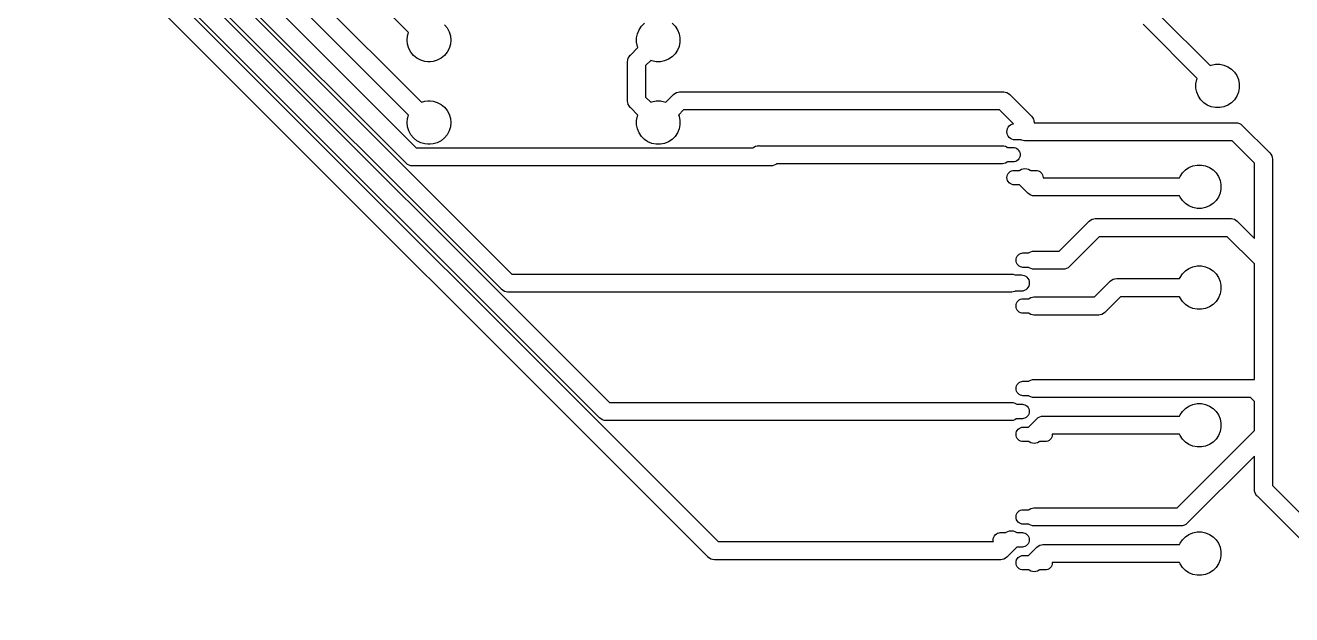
# Model space of a CAD drawing. Extents: x 54 to 197, y -172 to -74.
# Drawn here: x 53.8 to 124, y -171 to -138.4 of the extents above; entities that cross this region are included whole.
import ezdxf

# ---------------------------------------------------------------- set-up
doc = ezdxf.new("R2010")
doc.units = 0
doc.header["$MEASUREMENT"] = 0
doc.layers.add('BLACK', color=7, linetype='CONTINUOUS')

msp = doc.modelspace()

# ---------------------------------------------------------------- linework, layer by layer
at = {"layer": 'BLACK', "linetype": 'CONTINUOUS'}
for p, q in [((75.0733, -138.772), (60.3958, -124.095)), ((60.032, -126.889), (75.7804, -142.637)), ((75.0733, -143.344), (59.1958, -127.467)), ((55.872, -128.935), (86.203, -159.266)), ((57.6319, -128.998), (80.788, -152.154)), ((74.9171, -146), (57.9958, -129.079)), ((58.8319, -128.501), (75.4951, -145.164)), ((54.672, -129.432), (92.2179, -166.978)), ((85.6249, -160.102), (55.0358, -129.513)), ((80.21, -152.99), (56.7958, -129.576)), ((91.6399, -167.814), (53.8358, -130.01)), ((116.692, -137.829), (119.47, -140.606)), ((75.0174, -138.957), (75.0733, -138.772)), ((77.0526, -138.339), (77.2026, -138.522)), ((77.2026, -138.522), (77.314, -138.731)), ((77.314, -138.731), (77.3826, -138.957)), ((87.7, -139.074), (87.7461, -138.842)), ((87.7461, -138.842), (87.8366, -138.624)), ((87.8366, -138.624), (87.9679, -138.427)), ((87.9679, -138.427), (88.135, -138.26)), ((89.665, -138.26), (89.8321, -138.427)), ((89.8321, -138.427), (89.9634, -138.624)), ((89.9634, -138.624), (90.0539, -138.842)), ((90.0539, -138.842), (90.1, -139.074)), ((115.837, -138.391), (115.774, -138.315)), ((115.856, -138.407), (115.837, -138.391)), ((118.762, -141.314), (115.856, -138.407)), ((74.9942, -139.192), (75.0174, -138.957)), ((75.0174, -139.427), (74.9942, -139.192)), ((75.086, -139.653), (75.0174, -139.427)), ((77.3826, -139.427), (77.314, -139.653)), ((77.3826, -138.957), (77.4058, -139.192)), ((77.4058, -139.192), (77.3826, -139.427)), ((87.3638, -140.021), (87.7745, -139.61)), ((87.7, -139.31), (87.7, -139.074)), ((87.7461, -139.542), (87.7, -139.31)), ((87.7745, -139.61), (87.7461, -139.542)), ((90.0539, -139.542), (89.9634, -139.76)), ((90.1, -139.31), (90.0539, -139.542)), ((90.1, -139.074), (90.1, -139.31)), ((75.1974, -139.862), (75.086, -139.653)), ((75.3474, -140.045), (75.1974, -139.862)), ((75.5301, -140.195), (75.3474, -140.045)), ((75.7386, -140.306), (75.5301, -140.195)), ((75.9648, -140.375), (75.7386, -140.306)), ((76.6614, -140.306), (76.4352, -140.375)), ((76.8699, -140.195), (76.6614, -140.306)), ((77.0526, -140.045), (76.8699, -140.195)), ((77.2026, -139.862), (77.0526, -140.045)), ((77.314, -139.653), (77.2026, -139.862)), ((87.1976, -140.392), (87.2072, -140.294)), ((87.2072, -140.294), (87.2189, -140.255)), ((87.2189, -140.255), (87.2358, -140.2)), ((87.2358, -140.2), (87.2823, -140.113)), ((87.2823, -140.113), (87.3447, -140.037)), ((87.3447, -140.037), (87.3638, -140.021)), ((89.4684, -140.255), (89.25, -140.346)), ((89.665, -140.124), (89.4684, -140.255)), ((89.8321, -139.957), (89.665, -140.124)), ((89.9634, -139.76), (89.8321, -139.957)), ((76.141, -140.392), (75.9648, -140.375)), ((76.2589, -140.392), (76.141, -140.392)), ((76.4352, -140.375), (76.2589, -140.392)), ((87.2, -140.417), (87.1976, -140.392)), ((87.2, -142.539), (87.2, -140.417)), ((88.4816, -140.318), (88.2, -140.599)), ((88.2, -140.599), (88.2, -142.357)), ((88.55, -140.346), (88.4816, -140.318)), ((88.7818, -140.392), (88.55, -140.346)), ((89.0182, -140.392), (88.7818, -140.392)), ((89.25, -140.346), (89.0182, -140.392)), ((119.47, -140.606), (119.538, -140.578)), ((119.538, -140.578), (119.77, -140.532)), ((119.77, -140.532), (120.006, -140.532)), ((120.006, -140.532), (120.238, -140.578)), ((120.238, -140.578), (120.456, -140.669)), ((120.456, -140.669), (120.653, -140.8)), ((120.653, -140.8), (120.82, -140.967)), ((120.82, -140.967), (120.951, -141.164)), ((118.688, -141.614), (118.734, -141.382)), ((118.688, -141.85), (118.688, -141.614)), ((118.734, -141.382), (118.762, -141.314)), ((120.951, -141.164), (121.042, -141.382)), ((121.042, -141.382), (121.088, -141.614)), ((121.088, -141.614), (121.088, -141.85)), ((88.2, -142.357), (88.4816, -142.638)), ((89.3184, -142.638), (89.7291, -142.228)), ((89.7291, -142.228), (89.7447, -142.209)), ((89.7447, -142.209), (89.8209, -142.146)), ((89.8209, -142.146), (89.9077, -142.1)), ((89.9077, -142.1), (90.002, -142.071)), ((90.002, -142.071), (90.0754, -142.064)), ((90.0754, -142.064), (90.1, -142.062)), ((90.1, -142.062), (90.1246, -142.064)), ((90.1246, -142.064), (107.995, -142.064)), ((107.995, -142.064), (108.02, -142.062)), ((108.02, -142.062), (108.045, -142.064)), ((108.045, -142.064), (108.118, -142.071)), ((108.118, -142.071), (108.212, -142.1)), ((108.212, -142.1), (108.299, -142.146)), ((108.299, -142.146), (108.375, -142.209)), ((108.375, -142.209), (108.391, -142.228)), ((108.391, -142.228), (109.556, -143.393)), ((118.734, -142.082), (118.688, -141.85)), ((118.825, -142.3), (118.734, -142.082)), ((118.956, -142.497), (118.825, -142.3)), ((120.951, -142.3), (120.82, -142.497)), ((121.042, -142.082), (120.951, -142.3)), ((121.088, -141.85), (121.042, -142.082)), ((75.7804, -142.637), (75.9648, -142.581)), ((75.9648, -142.581), (76.141, -142.564)), ((76.141, -142.564), (76.2589, -142.564)), ((76.2589, -142.564), (76.4352, -142.581)), ((76.4352, -142.581), (76.6614, -142.65)), ((76.6614, -142.65), (76.8699, -142.761)), ((76.8699, -142.761), (77.0526, -142.911)), ((77.0526, -142.911), (77.2026, -143.094)), ((77.2026, -143.094), (77.314, -143.303)), ((87.1976, -142.564), (87.2, -142.539)), ((87.2072, -142.662), (87.1976, -142.564)), ((87.2292, -142.734), (87.2072, -142.662)), ((87.2358, -142.756), (87.2292, -142.734)), ((87.2823, -142.843), (87.2358, -142.756)), ((87.3447, -142.919), (87.2823, -142.843)), ((87.3638, -142.935), (87.3447, -142.919)), ((87.7745, -143.346), (87.3638, -142.935)), ((88.4816, -142.638), (88.55, -142.61)), ((88.55, -142.61), (88.7818, -142.564)), ((88.7818, -142.564), (89.0182, -142.564)), ((89.0182, -142.564), (89.25, -142.61)), ((89.25, -142.61), (89.3184, -142.638)), ((90.3071, -143.064), (90.0255, -143.346)), ((107.813, -143.064), (90.3071, -143.064)), ((108.578, -143.83), (107.813, -143.064)), ((119.123, -142.664), (118.956, -142.497)), ((119.32, -142.795), (119.123, -142.664)), ((119.538, -142.886), (119.32, -142.795)), ((119.77, -142.932), (119.538, -142.886)), ((120.006, -142.932), (119.77, -142.932)), ((120.238, -142.886), (120.006, -142.932)), ((120.456, -142.795), (120.238, -142.886)), ((120.653, -142.664), (120.456, -142.795)), ((120.82, -142.497), (120.653, -142.664)), ((74.9942, -143.764), (75.0174, -143.529)), ((75.0174, -143.999), (74.9942, -143.764)), ((75.0174, -143.529), (75.0733, -143.344)), ((77.314, -143.303), (77.3826, -143.529)), ((77.3826, -143.529), (77.4058, -143.764)), ((77.4058, -143.764), (77.3826, -143.999)), ((87.7, -143.646), (87.7461, -143.414)), ((87.7, -143.882), (87.7, -143.646)), ((87.7461, -143.414), (87.7745, -143.346)), ((90.0255, -143.346), (90.0539, -143.414)), ((90.0539, -143.414), (90.1, -143.646)), ((90.1, -143.646), (90.1, -143.882)), ((109.556, -143.393), (109.575, -143.409)), ((109.575, -143.409), (109.638, -143.485)), ((109.638, -143.485), (109.684, -143.572)), ((109.684, -143.572), (109.707, -143.646)), ((109.707, -143.646), (109.713, -143.666)), ((109.713, -143.666), (109.722, -143.764)), ((109.722, -143.764), (109.722, -143.772)), ((109.722, -143.772), (120.879, -143.772)), ((120.879, -143.772), (120.904, -143.77)), ((120.904, -143.77), (120.929, -143.772)), ((120.929, -143.772), (121.002, -143.779)), ((121.002, -143.779), (121.096, -143.808)), ((121.096, -143.808), (121.183, -143.854)), ((75.086, -144.225), (75.0174, -143.999)), ((75.1974, -144.434), (75.086, -144.225)), ((75.3474, -144.617), (75.1974, -144.434)), ((77.2026, -144.434), (77.0526, -144.617)), ((77.314, -144.225), (77.2026, -144.434)), ((77.3826, -143.999), (77.314, -144.225)), ((87.7461, -144.114), (87.7, -143.882)), ((87.8366, -144.332), (87.7461, -144.114)), ((87.9679, -144.529), (87.8366, -144.332)), ((89.9634, -144.332), (89.8321, -144.529)), ((90.0539, -144.114), (89.9634, -144.332)), ((90.1, -143.882), (90.0539, -144.114)), ((108.218, -144.272), (108.227, -144.184)), ((108.227, -144.36), (108.218, -144.272)), ((108.227, -144.184), (108.252, -144.099)), ((108.252, -144.445), (108.227, -144.36)), ((108.252, -144.099), (108.294, -144.021)), ((108.294, -144.523), (108.252, -144.445)), ((108.294, -144.021), (108.35, -143.952)), ((108.35, -144.592), (108.294, -144.523)), ((108.35, -143.952), (108.419, -143.896)), ((108.419, -143.896), (108.497, -143.854)), ((108.497, -143.854), (108.578, -143.83)), ((121.183, -143.854), (121.259, -143.917)), ((121.259, -143.917), (121.275, -143.936)), ((121.275, -143.936), (122.764, -145.425)), ((75.5301, -144.767), (75.3474, -144.617)), ((75.4951, -145.164), (94.1504, -145.164)), ((75.7386, -144.878), (75.5301, -144.767)), ((75.9648, -144.947), (75.7386, -144.878)), ((76.141, -144.964), (75.9648, -144.947)), ((76.2589, -144.964), (76.141, -144.964)), ((76.4352, -144.947), (76.2589, -144.964)), ((76.6614, -144.878), (76.4352, -144.947)), ((76.8699, -144.767), (76.6614, -144.878)), ((77.0526, -144.617), (76.8699, -144.767)), ((88.135, -144.696), (87.9679, -144.529)), ((88.3316, -144.827), (88.135, -144.696)), ((88.55, -144.918), (88.3316, -144.827)), ((88.7818, -144.964), (88.55, -144.918)), ((89.0182, -144.964), (88.7818, -144.964)), ((89.25, -144.918), (89.0182, -144.964)), ((89.4684, -144.827), (89.25, -144.918)), ((89.665, -144.696), (89.4684, -144.827)), ((89.8321, -144.529), (89.665, -144.696)), ((94.1504, -145.164), (94.1989, -145.124)), ((94.1989, -145.124), (94.2857, -145.078)), ((94.2857, -145.078), (94.38, -145.049)), ((94.38, -145.049), (94.4534, -145.042)), ((94.4534, -145.042), (94.4535, -145.042)), ((94.4535, -145.042), (94.478, -145.04)), ((94.478, -145.04), (94.5026, -145.042)), ((94.5026, -145.042), (107.975, -145.042)), ((107.975, -145.042), (108.048, -145.049)), ((108.048, -145.049), (108.142, -145.078)), ((108.142, -145.078), (108.229, -145.124)), ((108.229, -145.124), (108.251, -145.142)), ((108.251, -145.142), (108.57, -145.142)), ((108.419, -144.648), (108.35, -144.592)), ((108.497, -144.69), (108.419, -144.648)), ((108.582, -144.715), (108.497, -144.69)), ((108.57, -145.142), (108.628, -145.148)), ((108.648, -144.722), (108.582, -144.715)), ((108.628, -145.148), (108.704, -145.171)), ((109.001, -144.722), (108.648, -144.722)), ((108.704, -145.171), (108.773, -145.208)), ((108.773, -145.208), (108.834, -145.258)), ((109.028, -144.736), (109.001, -144.722)), ((109.122, -144.765), (109.028, -144.736)), ((109.195, -144.772), (109.122, -144.765)), ((109.22, -144.774), (109.195, -144.772)), ((109.245, -144.772), (109.22, -144.774)), ((120.697, -144.772), (109.245, -144.772)), ((121.928, -146.003), (120.697, -144.772)), ((108.704, -145.913), (108.628, -145.936)), ((108.773, -145.876), (108.704, -145.913)), ((108.834, -145.826), (108.773, -145.876)), ((108.834, -145.258), (108.884, -145.319)), ((108.884, -145.765), (108.834, -145.826)), ((108.884, -145.319), (108.921, -145.388)), ((108.921, -145.696), (108.884, -145.765)), ((108.921, -145.388), (108.944, -145.464)), ((108.944, -145.62), (108.921, -145.696)), ((108.944, -145.464), (108.952, -145.542)), ((108.952, -145.542), (108.944, -145.62)), ((122.764, -145.425), (122.783, -145.441)), ((122.783, -145.441), (122.846, -145.517)), ((122.846, -145.517), (122.892, -145.604)), ((122.892, -145.604), (122.921, -145.698)), ((122.921, -145.698), (122.928, -145.771)), ((122.928, -145.771), (122.928, -145.771)), ((122.928, -145.771), (122.93, -145.796)), ((122.93, -145.796), (122.928, -145.821)), ((122.928, -145.821), (122.928, -151.359)), ((74.9327, -146.019), (74.9171, -146)), ((75.0089, -146.082), (74.9327, -146.019)), ((75.0957, -146.128), (75.0089, -146.082)), ((75.1718, -146.151), (75.0957, -146.128)), ((75.19, -146.157), (75.1718, -146.151)), ((75.288, -146.166), (75.19, -146.157)), ((75.3126, -146.164), (75.288, -146.166)), ((94.3314, -146.164), (75.3126, -146.164)), ((94.356, -146.166), (94.3314, -146.164)), ((94.3806, -146.164), (94.356, -146.166)), ((95.1526, -146.164), (94.3806, -146.164)), ((95.226, -146.157), (95.1526, -146.164)), ((95.3203, -146.128), (95.226, -146.157)), ((95.4071, -146.082), (95.3203, -146.128)), ((95.4556, -146.042), (95.4071, -146.082)), ((107.975, -146.042), (95.4556, -146.042)), ((108.048, -146.035), (107.975, -146.042)), ((108.142, -146.006), (108.048, -146.035)), ((108.229, -145.96), (108.142, -146.006)), ((108.251, -145.942), (108.229, -145.96)), ((108.249, -146.658), (108.286, -146.589)), ((108.57, -145.942), (108.251, -145.942)), ((108.286, -146.589), (108.336, -146.528)), ((108.336, -146.528), (108.397, -146.478)), ((108.397, -146.478), (108.466, -146.441)), ((108.466, -146.441), (108.542, -146.418)), ((108.542, -146.418), (108.6, -146.412)), ((108.628, -145.936), (108.57, -145.942)), ((108.6, -146.412), (108.919, -146.412)), ((108.919, -146.412), (108.941, -146.394)), ((108.941, -146.394), (109.028, -146.348)), ((109.028, -146.348), (109.122, -146.319)), ((109.122, -146.319), (109.22, -146.31)), ((109.22, -146.31), (109.318, -146.319)), ((109.318, -146.319), (109.412, -146.348)), ((109.412, -146.348), (109.499, -146.394)), ((109.499, -146.394), (109.521, -146.412)), ((109.521, -146.412), (109.84, -146.412)), ((109.84, -146.412), (109.898, -146.418)), ((109.898, -146.418), (109.974, -146.441)), ((109.974, -146.441), (110.043, -146.478)), ((110.043, -146.478), (110.104, -146.528)), ((110.104, -146.528), (110.154, -146.589)), ((110.154, -146.589), (110.191, -146.658)), ((117.809, -146.752), (117.94, -146.555)), ((117.94, -146.555), (118.107, -146.388)), ((118.107, -146.388), (118.304, -146.257)), ((118.304, -146.257), (118.522, -146.166)), ((118.522, -146.166), (118.754, -146.12)), ((118.754, -146.12), (118.99, -146.12)), ((118.99, -146.12), (119.222, -146.166)), ((119.222, -146.166), (119.44, -146.257)), ((119.44, -146.257), (119.637, -146.388)), ((119.637, -146.388), (119.804, -146.555)), ((119.804, -146.555), (119.935, -146.752)), ((121.928, -150.177), (121.928, -146.003)), ((108.218, -146.812), (108.226, -146.734)), ((108.226, -146.89), (108.218, -146.812)), ((108.226, -146.734), (108.249, -146.658)), ((108.249, -146.966), (108.226, -146.89)), ((108.286, -147.035), (108.249, -146.966)), ((108.336, -147.096), (108.286, -147.035)), ((108.397, -147.146), (108.336, -147.096)), ((108.466, -147.183), (108.397, -147.146)), ((108.542, -147.206), (108.466, -147.183)), ((108.6, -147.212), (108.542, -147.206)), ((108.913, -147.212), (108.6, -147.212)), ((109.357, -147.656), (108.913, -147.212)), ((110.191, -146.658), (110.214, -146.734)), ((110.214, -146.734), (110.222, -146.812)), ((110.222, -146.812), (110.221, -146.82)), ((110.221, -146.82), (117.78, -146.82)), ((117.78, -146.82), (117.809, -146.752)), ((119.935, -146.752), (120.026, -146.97)), ((120.026, -146.97), (120.072, -147.202)), ((120.072, -147.202), (120.072, -147.438)), ((109.373, -147.675), (109.357, -147.656)), ((109.449, -147.738), (109.373, -147.675)), ((109.536, -147.784), (109.449, -147.738)), ((109.63, -147.813), (109.536, -147.784)), ((109.703, -147.82), (109.63, -147.813)), ((109.728, -147.822), (109.703, -147.82)), ((109.703, -147.82), (109.703, -147.82)), ((109.753, -147.82), (109.728, -147.822)), ((117.78, -147.82), (109.753, -147.82)), ((117.809, -147.888), (117.78, -147.82)), ((117.94, -148.085), (117.809, -147.888)), ((119.935, -147.888), (119.804, -148.085)), ((120.026, -147.67), (119.935, -147.888)), ((120.072, -147.438), (120.026, -147.67)), ((118.107, -148.252), (117.94, -148.085)), ((118.304, -148.383), (118.107, -148.252)), ((118.522, -148.474), (118.304, -148.383)), ((118.754, -148.52), (118.522, -148.474)), ((118.99, -148.52), (118.754, -148.52)), ((119.222, -148.474), (118.99, -148.52)), ((119.44, -148.383), (119.222, -148.474)), ((119.637, -148.252), (119.44, -148.383)), ((119.804, -148.085), (119.637, -148.252)), ((111.121, -150.884), (112.757, -149.248)), ((112.757, -149.248), (112.773, -149.229)), ((112.773, -149.229), (112.849, -149.166)), ((112.849, -149.166), (112.936, -149.12)), ((112.936, -149.12), (113.03, -149.091)), ((113.03, -149.091), (113.103, -149.084)), ((113.103, -149.084), (113.128, -149.082)), ((113.103, -149.084), (113.103, -149.084)), ((113.128, -149.082), (113.153, -149.084)), ((113.153, -149.084), (120.603, -149.084)), ((120.603, -149.084), (120.628, -149.082)), ((120.628, -149.082), (120.653, -149.084)), ((120.653, -149.084), (120.726, -149.091)), ((120.726, -149.091), (120.82, -149.12)), ((120.82, -149.12), (120.907, -149.166)), ((120.907, -149.166), (120.983, -149.229)), ((120.983, -149.229), (120.999, -149.248)), ((120.999, -149.248), (121.928, -150.177)), ((113.335, -150.084), (111.699, -151.72)), ((120.421, -150.084), (113.335, -150.084)), ((121.928, -151.591), (120.421, -150.084)), ((108.726, -151.384), (108.734, -151.306)), ((108.734, -151.462), (108.726, -151.384)), ((108.734, -151.306), (108.757, -151.23)), ((108.757, -151.538), (108.734, -151.462)), ((108.757, -151.23), (108.794, -151.161)), ((108.794, -151.607), (108.757, -151.538)), ((108.794, -151.161), (108.844, -151.1)), ((108.844, -151.1), (108.905, -151.05)), ((108.905, -151.05), (108.974, -151.013)), ((108.974, -151.013), (109.05, -150.99)), ((109.05, -150.99), (109.108, -150.984)), ((109.108, -150.984), (109.427, -150.984)), ((109.427, -150.984), (109.449, -150.966)), ((109.449, -150.966), (109.536, -150.92)), ((109.536, -150.92), (109.63, -150.891)), ((109.63, -150.891), (109.703, -150.884)), ((109.703, -150.884), (111.121, -150.884)), ((122.928, -151.359), (122.93, -151.384)), ((122.93, -151.384), (122.928, -151.409)), ((122.928, -151.409), (122.928, -158.979)), ((80.788, -152.154), (108.483, -152.154)), ((108.483, -152.154), (108.556, -152.161)), ((108.556, -152.161), (108.65, -152.19)), ((108.65, -152.19), (108.677, -152.204)), ((108.677, -152.204), (109.03, -152.204)), ((108.844, -151.668), (108.794, -151.607)), ((108.905, -151.718), (108.844, -151.668)), ((108.974, -151.755), (108.905, -151.718)), ((109.05, -151.778), (108.974, -151.755)), ((109.03, -152.204), (109.096, -152.211)), ((109.108, -151.784), (109.05, -151.778)), ((109.096, -152.211), (109.181, -152.236)), ((109.427, -151.784), (109.108, -151.784)), ((109.181, -152.236), (109.259, -152.278)), ((109.449, -151.802), (109.427, -151.784)), ((109.536, -151.848), (109.449, -151.802)), ((109.63, -151.877), (109.536, -151.848)), ((109.703, -151.884), (109.63, -151.877)), ((111.303, -151.884), (109.703, -151.884)), ((111.328, -151.886), (111.303, -151.884)), ((111.353, -151.884), (111.328, -151.886)), ((111.426, -151.877), (111.353, -151.884)), ((111.52, -151.848), (111.426, -151.877)), ((111.607, -151.802), (111.52, -151.848)), ((111.683, -151.739), (111.607, -151.802)), ((111.699, -151.72), (111.683, -151.739)), ((117.809, -152.34), (117.94, -152.143)), ((117.94, -152.143), (118.107, -151.976)), ((118.107, -151.976), (118.304, -151.845)), ((118.304, -151.845), (118.522, -151.754)), ((118.522, -151.754), (118.754, -151.708)), ((118.754, -151.708), (118.99, -151.708)), ((118.99, -151.708), (119.222, -151.754)), ((119.222, -151.754), (119.44, -151.845)), ((119.44, -151.845), (119.637, -151.976)), ((119.637, -151.976), (119.804, -152.143)), ((119.804, -152.143), (119.935, -152.34)), ((121.928, -157.994), (121.928, -151.591)), ((109.259, -152.278), (109.328, -152.334)), ((109.328, -152.334), (109.384, -152.403)), ((109.384, -152.905), (109.328, -152.974)), ((109.384, -152.403), (109.426, -152.481)), ((109.426, -152.827), (109.384, -152.905)), ((109.426, -152.481), (109.451, -152.566)), ((109.451, -152.742), (109.426, -152.827)), ((109.451, -152.566), (109.46, -152.654)), ((109.46, -152.654), (109.451, -152.742)), ((113.077, -153.424), (113.929, -152.572)), ((113.929, -152.572), (113.945, -152.553)), ((113.945, -152.553), (114.021, -152.49)), ((114.021, -152.49), (114.108, -152.444)), ((114.108, -152.444), (114.173, -152.424)), ((114.173, -152.424), (114.202, -152.415)), ((114.202, -152.415), (114.3, -152.406)), ((114.3, -152.406), (114.325, -152.408)), ((114.325, -152.408), (117.78, -152.408)), ((117.78, -152.408), (117.809, -152.34)), ((119.935, -152.34), (120.026, -152.558)), ((120.026, -152.558), (120.072, -152.79)), ((120.072, -152.79), (120.072, -153.026)), ((80.2257, -153.009), (80.21, -152.99)), ((80.3018, -153.072), (80.2257, -153.009)), ((80.3887, -153.118), (80.3018, -153.072)), ((80.4829, -153.147), (80.3887, -153.118)), ((80.5564, -153.154), (80.4829, -153.147)), ((80.5809, -153.156), (80.5564, -153.154)), ((80.5564, -153.154), (80.5564, -153.154)), ((80.6055, -153.154), (80.5809, -153.156)), ((108.483, -153.154), (80.6055, -153.154)), ((108.556, -153.147), (108.483, -153.154)), ((108.65, -153.118), (108.556, -153.147)), ((108.677, -153.104), (108.65, -153.118)), ((109.03, -153.104), (108.677, -153.104)), ((108.794, -153.701), (108.844, -153.64)), ((108.844, -153.64), (108.905, -153.59)), ((108.905, -153.59), (108.974, -153.553)), ((108.974, -153.553), (109.05, -153.53)), ((109.096, -153.097), (109.03, -153.104)), ((109.05, -153.53), (109.108, -153.524)), ((109.181, -153.072), (109.096, -153.097)), ((109.108, -153.524), (109.427, -153.524)), ((109.259, -153.03), (109.181, -153.072)), ((109.328, -152.974), (109.259, -153.03)), ((109.427, -153.524), (109.449, -153.506)), ((109.449, -153.506), (109.536, -153.46)), ((109.536, -153.46), (109.63, -153.431)), ((109.63, -153.431), (109.703, -153.424)), ((109.703, -153.424), (113.077, -153.424)), ((114.507, -153.408), (113.655, -154.26)), ((117.78, -153.408), (114.507, -153.408)), ((117.809, -153.476), (117.78, -153.408)), ((117.94, -153.673), (117.809, -153.476)), ((119.935, -153.476), (119.804, -153.673)), ((120.026, -153.258), (119.935, -153.476)), ((120.072, -153.026), (120.026, -153.258)), ((108.726, -153.924), (108.734, -153.846)), ((108.734, -154.002), (108.726, -153.924)), ((108.734, -153.846), (108.757, -153.77)), ((108.757, -154.078), (108.734, -154.002)), ((108.757, -153.77), (108.794, -153.701)), ((108.794, -154.147), (108.757, -154.078)), ((108.844, -154.208), (108.794, -154.147)), ((108.905, -154.258), (108.844, -154.208)), ((108.974, -154.295), (108.905, -154.258)), ((109.05, -154.318), (108.974, -154.295)), ((109.108, -154.324), (109.05, -154.318)), ((109.427, -154.324), (109.108, -154.324)), ((109.449, -154.342), (109.427, -154.324)), ((109.536, -154.388), (109.449, -154.342)), ((113.563, -154.342), (113.476, -154.388)), ((113.639, -154.279), (113.563, -154.342)), ((113.655, -154.26), (113.639, -154.279)), ((118.107, -153.84), (117.94, -153.673)), ((118.304, -153.971), (118.107, -153.84)), ((118.522, -154.062), (118.304, -153.971)), ((118.754, -154.108), (118.522, -154.062)), ((118.99, -154.108), (118.754, -154.108)), ((119.222, -154.062), (118.99, -154.108)), ((119.44, -153.971), (119.222, -154.062)), ((119.637, -153.84), (119.44, -153.971)), ((119.804, -153.673), (119.637, -153.84)), ((109.63, -154.417), (109.536, -154.388)), ((109.703, -154.424), (109.63, -154.417)), ((113.259, -154.424), (109.703, -154.424)), ((113.284, -154.426), (113.259, -154.424)), ((113.309, -154.424), (113.284, -154.426)), ((113.382, -154.417), (113.309, -154.424)), ((113.476, -154.388), (113.382, -154.417)), ((108.726, -158.496), (108.734, -158.418)), ((108.734, -158.574), (108.726, -158.496)), ((108.734, -158.418), (108.757, -158.342)), ((108.757, -158.342), (108.794, -158.273)), ((108.794, -158.273), (108.844, -158.212)), ((108.844, -158.212), (108.905, -158.162)), ((108.905, -158.162), (108.974, -158.125)), ((108.974, -158.125), (109.05, -158.102)), ((109.05, -158.102), (109.108, -158.096)), ((109.108, -158.096), (109.427, -158.096)), ((109.427, -158.096), (109.449, -158.078)), ((109.449, -158.078), (109.536, -158.032)), ((109.536, -158.032), (109.63, -158.003)), ((109.63, -158.003), (109.703, -157.996)), ((109.703, -157.996), (121.895, -157.996)), ((121.895, -157.996), (121.92, -157.994)), ((121.92, -157.994), (121.928, -157.994)), ((108.757, -158.65), (108.734, -158.574)), ((108.794, -158.719), (108.757, -158.65)), ((108.844, -158.78), (108.794, -158.719)), ((108.905, -158.83), (108.844, -158.78)), ((108.974, -158.867), (108.905, -158.83)), ((109.05, -158.89), (108.974, -158.867)), ((109.108, -158.896), (109.05, -158.89)), ((109.427, -158.896), (109.108, -158.896)), ((109.449, -158.914), (109.427, -158.896)), ((109.536, -158.96), (109.449, -158.914)), ((109.63, -158.989), (109.536, -158.96)), ((109.703, -158.996), (109.63, -158.989)), ((121.713, -158.996), (109.703, -158.996)), ((121.928, -159.211), (121.713, -158.996)), ((121.928, -160.829), (121.928, -159.211)), ((122.928, -158.979), (122.93, -159.004)), ((122.93, -159.004), (122.928, -159.029)), ((122.928, -159.029), (122.928, -161.011)), ((86.203, -159.266), (108.483, -159.266)), ((108.483, -159.266), (108.556, -159.273)), ((108.556, -159.273), (108.65, -159.302)), ((108.65, -159.302), (108.737, -159.348)), ((108.737, -159.348), (108.759, -159.366)), ((108.759, -159.366), (109.078, -159.366)), ((109.078, -159.366), (109.136, -159.372)), ((109.136, -159.372), (109.212, -159.395)), ((109.212, -159.395), (109.281, -159.432)), ((109.281, -159.432), (109.342, -159.482)), ((109.342, -159.482), (109.392, -159.543)), ((109.392, -159.543), (109.429, -159.612)), ((109.429, -159.92), (109.392, -159.989)), ((109.429, -159.612), (109.452, -159.688)), ((109.452, -159.844), (109.429, -159.92)), ((109.452, -159.688), (109.46, -159.766)), ((109.46, -159.766), (109.452, -159.844)), ((117.78, -160.028), (117.809, -159.96)), ((117.809, -159.96), (117.94, -159.763)), ((117.94, -159.763), (118.107, -159.596)), ((118.107, -159.596), (118.304, -159.465)), ((118.304, -159.465), (118.522, -159.374)), ((118.522, -159.374), (118.754, -159.328)), ((118.754, -159.328), (118.99, -159.328)), ((118.99, -159.328), (119.222, -159.374)), ((119.222, -159.374), (119.44, -159.465)), ((119.44, -159.465), (119.637, -159.596)), ((119.637, -159.596), (119.804, -159.763)), ((119.804, -159.763), (119.935, -159.96)), ((119.935, -159.96), (120.026, -160.178)), ((85.6406, -160.121), (85.6249, -160.102)), ((85.7167, -160.184), (85.6406, -160.121)), ((85.8036, -160.23), (85.7167, -160.184)), ((85.8978, -160.259), (85.8036, -160.23)), ((85.9713, -160.266), (85.8978, -160.259)), ((85.9959, -160.268), (85.9713, -160.266)), ((85.9713, -160.266), (85.9713, -160.266)), ((86.0204, -160.266), (85.9959, -160.268)), ((108.483, -160.266), (86.0204, -160.266)), ((108.556, -160.259), (108.483, -160.266)), ((108.65, -160.23), (108.556, -160.259)), ((108.737, -160.184), (108.65, -160.23)), ((108.759, -160.166), (108.737, -160.184)), ((109.078, -160.166), (108.759, -160.166)), ((108.974, -160.665), (109.05, -160.642)), ((109.05, -160.642), (109.108, -160.636)), ((109.136, -160.16), (109.078, -160.166)), ((109.108, -160.636), (109.421, -160.636)), ((109.212, -160.137), (109.136, -160.16)), ((109.281, -160.1), (109.212, -160.137)), ((109.342, -160.05), (109.281, -160.1)), ((109.392, -159.989), (109.342, -160.05)), ((109.421, -160.636), (109.865, -160.192)), ((109.865, -160.192), (109.881, -160.173)), ((109.881, -160.173), (109.957, -160.11)), ((109.957, -160.11), (110.044, -160.064)), ((110.044, -160.064), (110.138, -160.035)), ((110.138, -160.035), (110.211, -160.028)), ((110.211, -160.028), (110.236, -160.026)), ((110.211, -160.028), (110.211, -160.028)), ((110.236, -160.026), (110.261, -160.028)), ((110.261, -160.028), (117.78, -160.028)), ((120.026, -160.178), (120.072, -160.41)), ((120.072, -160.646), (120.026, -160.878)), ((120.072, -160.41), (120.072, -160.646)), ((108.726, -161.036), (108.734, -160.958)), ((108.734, -161.114), (108.726, -161.036)), ((108.734, -160.958), (108.757, -160.882)), ((108.757, -161.19), (108.734, -161.114)), ((108.757, -160.882), (108.794, -160.813)), ((108.794, -161.259), (108.757, -161.19)), ((108.794, -160.813), (108.844, -160.752)), ((108.844, -161.32), (108.794, -161.259)), ((108.844, -160.752), (108.905, -160.702)), ((108.905, -161.37), (108.844, -161.32)), ((108.905, -160.702), (108.974, -160.665)), ((110.612, -161.32), (110.551, -161.37)), ((110.662, -161.259), (110.612, -161.32)), ((110.699, -161.19), (110.662, -161.259)), ((110.722, -161.114), (110.699, -161.19)), ((110.73, -161.036), (110.722, -161.114)), ((117.78, -161.028), (110.729, -161.028)), ((110.729, -161.028), (110.73, -161.036)), ((117.649, -165.108), (121.928, -160.829)), ((117.809, -161.096), (117.78, -161.028)), ((117.94, -161.293), (117.809, -161.096)), ((118.107, -161.46), (117.94, -161.293)), ((119.804, -161.293), (119.637, -161.46)), ((119.935, -161.096), (119.804, -161.293)), ((120.026, -160.878), (119.935, -161.096)), ((122.928, -161.011), (122.93, -161.036)), ((122.93, -161.036), (122.928, -161.061)), ((122.928, -161.061), (122.928, -163.877)), ((108.974, -161.407), (108.905, -161.37)), ((109.05, -161.43), (108.974, -161.407)), ((109.108, -161.436), (109.05, -161.43)), ((109.427, -161.436), (109.108, -161.436)), ((109.449, -161.454), (109.427, -161.436)), ((109.536, -161.5), (109.449, -161.454)), ((109.63, -161.529), (109.536, -161.5)), ((109.728, -161.538), (109.63, -161.529)), ((109.826, -161.529), (109.728, -161.538)), ((109.92, -161.5), (109.826, -161.529)), ((110.007, -161.454), (109.92, -161.5)), ((110.029, -161.436), (110.007, -161.454)), ((110.348, -161.436), (110.029, -161.436)), ((110.406, -161.43), (110.348, -161.436)), ((110.482, -161.407), (110.406, -161.43)), ((110.551, -161.37), (110.482, -161.407)), ((118.304, -161.591), (118.107, -161.46)), ((118.522, -161.682), (118.304, -161.591)), ((118.754, -161.728), (118.522, -161.682)), ((118.99, -161.728), (118.754, -161.728)), ((119.222, -161.682), (118.99, -161.728)), ((119.44, -161.591), (119.222, -161.682)), ((119.637, -161.46), (119.44, -161.591)), ((121.928, -162.243), (118.227, -165.944)), ((121.928, -164.059), (121.928, -162.243)), ((121.926, -164.084), (121.928, -164.059)), ((121.928, -164.109), (121.926, -164.084)), ((121.935, -164.182), (121.928, -164.109)), ((122.928, -163.877), (129.239, -170.188)), ((121.964, -164.276), (121.935, -164.182)), ((122.01, -164.363), (121.964, -164.276)), ((122.073, -164.439), (122.01, -164.363)), ((122.092, -164.455), (122.073, -164.439)), ((128.661, -171.024), (122.092, -164.455)), ((108.726, -165.608), (108.734, -165.53)), ((108.734, -165.53), (108.757, -165.454)), ((108.757, -165.454), (108.794, -165.385)), ((108.794, -165.385), (108.844, -165.324)), ((108.844, -165.324), (108.905, -165.274)), ((108.905, -165.274), (108.974, -165.237)), ((108.974, -165.237), (109.05, -165.214)), ((109.05, -165.214), (109.108, -165.208)), ((109.108, -165.208), (109.427, -165.208)), ((109.427, -165.208), (109.449, -165.19)), ((109.449, -165.19), (109.536, -165.144)), ((109.536, -165.144), (109.63, -165.115)), ((109.63, -165.115), (109.703, -165.108)), ((109.703, -165.108), (117.649, -165.108)), ((108.734, -165.686), (108.726, -165.608)), ((108.757, -165.762), (108.734, -165.686)), ((108.794, -165.831), (108.757, -165.762)), ((108.844, -165.892), (108.794, -165.831)), ((108.905, -165.942), (108.844, -165.892)), ((108.974, -165.979), (108.905, -165.942)), ((109.05, -166.002), (108.974, -165.979)), ((109.108, -166.008), (109.05, -166.002)), ((109.427, -166.008), (109.108, -166.008)), ((109.449, -166.026), (109.427, -166.008)), ((109.536, -166.072), (109.449, -166.026)), ((109.63, -166.101), (109.536, -166.072)), ((109.703, -166.108), (109.63, -166.101)), ((117.831, -166.108), (109.703, -166.108)), ((117.856, -166.11), (117.831, -166.108)), ((117.881, -166.108), (117.856, -166.11)), ((117.954, -166.101), (117.881, -166.108)), ((118.048, -166.072), (117.954, -166.101)), ((118.135, -166.026), (118.048, -166.072)), ((118.211, -165.963), (118.135, -166.026)), ((118.227, -165.944), (118.211, -165.963)), ((107.456, -166.878), (107.464, -166.8)), ((107.464, -166.956), (107.456, -166.878)), ((107.464, -166.8), (107.487, -166.724)), ((107.47, -166.978), (107.464, -166.956)), ((107.487, -166.724), (107.524, -166.655)), ((107.524, -166.655), (107.574, -166.594)), ((107.574, -166.594), (107.635, -166.544)), ((107.635, -166.544), (107.704, -166.507)), ((107.704, -166.507), (107.78, -166.484)), ((107.78, -166.484), (107.838, -166.478)), ((107.838, -166.478), (108.157, -166.478)), ((108.157, -166.478), (108.179, -166.46)), ((108.179, -166.46), (108.266, -166.414)), ((108.266, -166.414), (108.36, -166.385)), ((108.36, -166.385), (108.458, -166.376)), ((108.458, -166.376), (108.556, -166.385)), ((108.556, -166.385), (108.65, -166.414)), ((108.65, -166.414), (108.737, -166.46)), ((108.737, -166.46), (108.759, -166.478)), ((108.759, -166.478), (109.078, -166.478)), ((109.078, -166.478), (109.136, -166.484)), ((109.136, -166.484), (109.212, -166.507)), ((109.212, -166.507), (109.281, -166.544)), ((109.281, -166.544), (109.342, -166.594)), ((109.342, -166.594), (109.392, -166.655)), ((109.392, -166.655), (109.429, -166.724)), ((109.429, -166.724), (109.452, -166.8)), ((109.452, -166.956), (109.429, -167.032)), ((109.452, -166.8), (109.46, -166.878)), ((109.46, -166.878), (109.452, -166.956)), ((117.809, -167.072), (117.94, -166.875)), ((117.94, -166.875), (118.107, -166.708)), ((118.107, -166.708), (118.304, -166.577)), ((118.304, -166.577), (118.522, -166.486)), ((118.522, -166.486), (118.754, -166.44)), ((118.754, -166.44), (118.99, -166.44)), ((118.99, -166.44), (119.222, -166.486)), ((119.222, -166.486), (119.44, -166.577)), ((119.44, -166.577), (119.637, -166.708)), ((119.637, -166.708), (119.804, -166.875)), ((119.804, -166.875), (119.935, -167.072)), ((92.2179, -166.978), (107.47, -166.978)), ((108.765, -167.278), (108.229, -167.814)), ((109.078, -167.278), (108.765, -167.278)), ((109.136, -167.272), (109.078, -167.278)), ((109.212, -167.249), (109.136, -167.272)), ((109.281, -167.212), (109.212, -167.249)), ((109.342, -167.162), (109.281, -167.212)), ((109.392, -167.101), (109.342, -167.162)), ((109.429, -167.032), (109.392, -167.101)), ((109.421, -167.748), (109.865, -167.304)), ((109.865, -167.304), (109.881, -167.285)), ((109.881, -167.285), (109.957, -167.222)), ((109.957, -167.222), (110.044, -167.176)), ((110.044, -167.176), (110.138, -167.147)), ((110.138, -167.147), (110.211, -167.14)), ((110.211, -167.14), (110.236, -167.138)), ((110.211, -167.14), (110.211, -167.14)), ((110.236, -167.138), (110.261, -167.14)), ((110.261, -167.14), (117.78, -167.14)), ((117.78, -167.14), (117.809, -167.072)), ((119.935, -167.072), (120.026, -167.29)), ((120.026, -167.29), (120.072, -167.522)), ((120.072, -167.522), (120.072, -167.758)), ((91.6555, -167.833), (91.6399, -167.814)), ((91.7317, -167.896), (91.6555, -167.833)), ((91.8185, -167.942), (91.7317, -167.896)), ((91.9128, -167.971), (91.8185, -167.942)), ((92.0108, -167.98), (91.9128, -167.971)), ((92.0353, -167.978), (92.0108, -167.98)), ((107.833, -167.978), (92.0353, -167.978)), ((107.858, -167.98), (107.833, -167.978)), ((107.883, -167.978), (107.858, -167.98)), ((107.956, -167.971), (107.883, -167.978)), ((108.05, -167.942), (107.956, -167.971)), ((108.137, -167.896), (108.05, -167.942)), ((108.213, -167.833), (108.137, -167.896)), ((108.229, -167.814), (108.213, -167.833)), ((108.726, -168.148), (108.734, -168.07)), ((108.734, -168.226), (108.726, -168.148)), ((108.734, -168.07), (108.757, -167.994)), ((108.757, -168.302), (108.734, -168.226)), ((108.757, -167.994), (108.794, -167.925)), ((108.794, -168.371), (108.757, -168.302)), ((108.794, -167.925), (108.844, -167.864)), ((108.844, -168.432), (108.794, -168.371)), ((108.844, -167.864), (108.905, -167.814)), ((108.905, -167.814), (108.974, -167.777)), ((108.974, -167.777), (109.05, -167.754)), ((109.05, -167.754), (109.108, -167.748)), ((109.108, -167.748), (109.421, -167.748)), ((110.662, -168.371), (110.612, -168.432)), ((110.699, -168.302), (110.662, -168.371)), ((110.722, -168.226), (110.699, -168.302)), ((110.73, -168.148), (110.722, -168.226)), ((117.78, -168.14), (110.729, -168.14)), ((110.729, -168.14), (110.73, -168.148)), ((117.809, -168.208), (117.78, -168.14)), ((117.94, -168.405), (117.809, -168.208)), ((119.935, -168.208), (119.804, -168.405)), ((120.026, -167.99), (119.935, -168.208)), ((120.072, -167.758), (120.026, -167.99)), ((108.905, -168.482), (108.844, -168.432)), ((108.974, -168.519), (108.905, -168.482)), ((109.05, -168.542), (108.974, -168.519)), ((109.108, -168.548), (109.05, -168.542)), ((109.427, -168.548), (109.108, -168.548)), ((109.449, -168.566), (109.427, -168.548)), ((109.536, -168.612), (109.449, -168.566)), ((109.63, -168.641), (109.536, -168.612)), ((109.728, -168.65), (109.63, -168.641)), ((109.826, -168.641), (109.728, -168.65)), ((109.92, -168.612), (109.826, -168.641)), ((110.007, -168.566), (109.92, -168.612)), ((110.029, -168.548), (110.007, -168.566)), ((110.348, -168.548), (110.029, -168.548)), ((110.406, -168.542), (110.348, -168.548)), ((110.482, -168.519), (110.406, -168.542)), ((110.551, -168.482), (110.482, -168.519)), ((110.612, -168.432), (110.551, -168.482)), ((118.107, -168.572), (117.94, -168.405)), ((118.304, -168.703), (118.107, -168.572)), ((118.522, -168.794), (118.304, -168.703)), ((118.754, -168.84), (118.522, -168.794)), ((118.99, -168.84), (118.754, -168.84)), ((119.222, -168.794), (118.99, -168.84)), ((119.44, -168.703), (119.222, -168.794)), ((119.637, -168.572), (119.44, -168.703)), ((119.804, -168.405), (119.637, -168.572))]:
    msp.add_line(p, q, dxfattribs=at)

doc.saveas('drawing.dxf')
